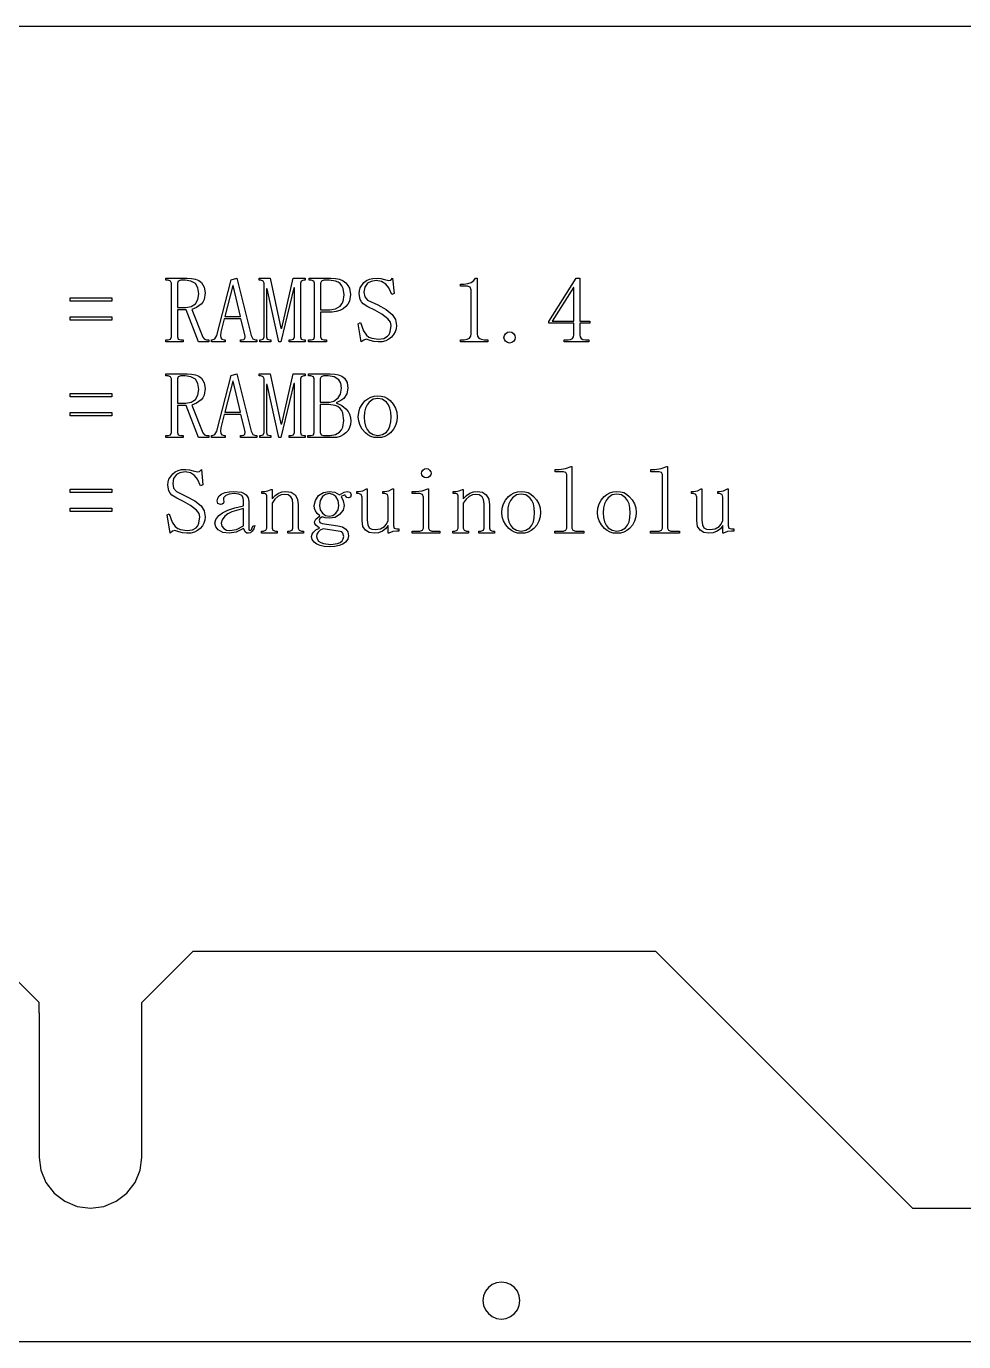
# Model space of a CAD drawing. Header units: inches. Extents: x -310 to 310, y -185 to 185.
# Drawn here: x -216.7 to -125.5, y -183 to -55 of the extents above; entities that cross this region are included whole.
import ezdxf

# ---------------------------------------------------------------- set-up
doc = ezdxf.new("R2010")
doc.units = ezdxf.units.IN
doc.header["$MEASUREMENT"] = 0

msp = doc.modelspace()

# ---------------------------------------------------------------- linework, layer by layer
for p, q in [((-218.54, -55.03), (-62.54, -55.03)), ((-203.13, -79.75), (-203.13, -79.53)), ((-203.13, -79.53), (-201.06, -79.53)), ((-202.91, -79.75), (-203.13, -79.75)), ((-202.67, -79.82), (-202.91, -79.75)), ((-202.58, -80.04), (-202.67, -79.82)), ((-202.58, -85.24), (-202.58, -80.04)), ((-201.92, -79.82), (-202, -80.04)), ((-202, -80.04), (-202, -82.4)), ((-201.67, -79.75), (-201.92, -79.82)), ((-201.27, -79.75), (-201.67, -79.75)), ((-200.69, -79.83), (-201.27, -79.75)), ((-201.06, -79.53), (-200.63, -79.56)), ((-200.26, -80.07), (-200.69, -79.83)), ((-200.63, -79.56), (-200.26, -79.64)), ((-200.26, -79.64), (-199.94, -79.77)), ((-200.01, -80.48), (-200.26, -80.07)), ((-199.93, -81.06), (-200.01, -80.48)), ((-199.94, -79.77), (-199.67, -79.97)), ((-199.67, -79.97), (-199.4, -80.4)), ((-199.4, -80.4), (-199.31, -80.98)), ((-198.18, -85.13), (-196.77, -79.71)), ((-196.62, -80.26), (-197.38, -83.27)), ((-196.77, -79.71), (-196.22, -79.53)), ((-196.58, -80.26), (-196.62, -80.26)), ((-195.86, -83.27), (-196.58, -80.26)), ((-196.22, -79.53), (-194.84, -85.13)), ((-194.04, -79.75), (-194.04, -79.53)), ((-194.04, -79.53), (-192.98, -79.53)), ((-193.89, -79.75), (-194.04, -79.75)), ((-193.65, -79.82), (-193.89, -79.75)), ((-193.57, -80.04), (-193.65, -79.82)), ((-193.57, -85.24), (-193.57, -80.04)), ((-193.27, -80.58), (-193.35, -80.58)), ((-193.35, -80.58), (-193.35, -85.24)), ((-192.15, -85.75), (-193.27, -80.58)), ((-192.98, -79.53), (-191.93, -84.4)), ((-190.69, -80.47), (-191.93, -85.75)), ((-191.86, -84.4), (-190.73, -79.53)), ((-190.73, -79.53), (-189.57, -79.53)), ((-190.62, -80.47), (-190.69, -80.47)), ((-190.62, -85.24), (-190.62, -80.47)), ((-189.96, -79.82), (-190.04, -80.04)), ((-190.04, -80.04), (-190.04, -85.24)), ((-189.71, -79.75), (-189.96, -79.82)), ((-189.57, -79.75), (-189.71, -79.75)), ((-189.57, -79.53), (-189.57, -79.75)), ((-189.2, -79.75), (-189.2, -79.53)), ((-189.2, -79.53), (-187.06, -79.53)), ((-188.98, -79.75), (-189.2, -79.75)), ((-188.74, -79.82), (-188.98, -79.75)), ((-188.66, -80.04), (-188.74, -79.82)), ((-188.66, -85.24), (-188.66, -80.04)), ((-187.99, -79.82), (-188.07, -80.04)), ((-188.07, -80.04), (-188.07, -82.62)), ((-187.75, -79.75), (-187.99, -79.82)), ((-187.24, -79.75), (-187.75, -79.75)), ((-186.61, -79.83), (-187.24, -79.75)), ((-187.06, -79.53), (-186.61, -79.56)), ((-186.61, -79.56), (-186.22, -79.65)), ((-186.37, -79.93), (-186.61, -79.83)), ((-186.18, -80.07), (-186.37, -79.93)), ((-186.22, -79.65), (-185.88, -79.79)), ((-186.01, -80.28), (-186.18, -80.07)), ((-185.88, -80.53), (-186.01, -80.28)), ((-185.88, -79.79), (-185.6, -80)), ((-185.78, -81.17), (-185.88, -80.53)), ((-185.6, -80), (-185.41, -80.24)), ((-185.41, -80.24), (-185.27, -80.5)), ((-185.27, -80.5), (-185.17, -81.13)), ((-184.3, -80.76), (-184.21, -80.47)), ((-184.21, -80.47), (-183.86, -79.97)), ((-183.86, -79.97), (-183.61, -79.77)), ((-183.77, -80.42), (-183.86, -80.91)), ((-183.49, -80.04), (-183.77, -80.42)), ((-183.61, -79.77), (-183.32, -79.64)), ((-183.16, -79.85), (-183.49, -80.04)), ((-183.32, -79.64), (-182.98, -79.56)), ((-182.66, -79.78), (-183.16, -79.85)), ((-182.98, -79.56), (-182.58, -79.53)), ((-182.13, -79.87), (-182.66, -79.78)), ((-182.58, -79.53), (-182.2, -79.57)), ((-182.2, -79.57), (-181.86, -79.67)), ((-181.71, -80.11), (-182.13, -79.87)), ((-181.86, -79.67), (-181.42, -79.78)), ((-181.42, -80.49), (-181.71, -80.11)), ((-181.42, -79.78), (-181.24, -79.72)), ((-181.13, -81.13), (-181.42, -80.49)), ((-181.24, -79.72), (-181.06, -79.53)), ((-181.06, -79.53), (-180.91, -81.02)), ((-174.44, -80.33), (-174.44, -80.11)), ((-174.44, -80.11), (-174.11, -80.11)), ((-173.78, -80.33), (-174.44, -80.33)), ((-174.11, -80.11), (-173.73, -80.07)), ((-173.51, -80.41), (-173.78, -80.33)), ((-173.73, -80.07), (-173.41, -79.97)), ((-173.42, -80.66), (-173.51, -80.41)), ((-173.41, -79.97), (-173.16, -79.78)), ((-173.16, -79.78), (-172.98, -79.53)), ((-172.98, -79.53), (-172.84, -79.53)), ((-172.84, -79.53), (-172.84, -84.95)), ((-165.86, -83.75), (-163.2, -79.53)), ((-163.46, -80.44), (-165.53, -83.71)), ((-163.42, -80.44), (-163.46, -80.44)), ((-163.42, -83.71), (-163.42, -80.44)), ((-163.2, -79.53), (-162.84, -79.53)), ((-162.84, -79.53), (-162.84, -83.71)), ((-212.44, -81.78), (-212.44, -81.46)), ((-212.44, -81.46), (-208.4, -81.46)), ((-208.4, -81.78), (-212.44, -81.78)), ((-208.4, -81.46), (-208.4, -81.78)), ((-200.26, -82.04), (-200.01, -81.63)), ((-200.01, -81.63), (-199.93, -81.06)), ((-199.54, -81.86), (-199.71, -82.07)), ((-199.41, -81.6), (-199.54, -81.86)), ((-199.31, -80.98), (-199.41, -81.6)), ((-186.01, -82.05), (-185.88, -81.8)), ((-185.88, -81.8), (-185.78, -81.17)), ((-185.27, -81.78), (-185.41, -82.06)), ((-185.17, -81.13), (-185.27, -81.78)), ((-184.33, -81.06), (-184.3, -80.76)), ((-184.23, -81.63), (-184.33, -81.06)), ((-184.1, -81.85), (-184.23, -81.63)), ((-183.93, -82.04), (-184.1, -81.85)), ((-183.86, -80.91), (-183.77, -81.36)), ((-183.77, -81.36), (-183.49, -81.67)), ((-183.49, -81.67), (-182.51, -82.15)), ((-180.91, -81.02), (-181.13, -81.13)), ((-173.42, -84.95), (-173.42, -80.66)), ((-202, -82.4), (-201.2, -82.4)), ((-201.17, -82.62), (-202, -82.62)), ((-202, -82.62), (-202, -85.24)), ((-201.2, -82.4), (-200.67, -82.31)), ((-199.97, -85.75), (-201.17, -82.62)), ((-200.67, -82.31), (-200.26, -82.04)), ((-200.14, -82.4), (-200.62, -82.58)), ((-200.62, -82.58), (-199.53, -85.27)), ((-199.71, -82.07), (-200.14, -82.4)), ((-188.07, -82.62), (-187.17, -82.62)), ((-188.07, -82.84), (-188.07, -85.24)), ((-186.95, -82.84), (-188.07, -82.84)), ((-187.17, -82.62), (-186.61, -82.53)), ((-186.56, -82.8), (-186.95, -82.84)), ((-186.61, -82.53), (-186.18, -82.26)), ((-186.21, -82.7), (-186.56, -82.8)), ((-185.89, -82.53), (-186.21, -82.7)), ((-186.18, -82.26), (-186.01, -82.05)), ((-185.6, -82.29), (-185.89, -82.53)), ((-185.41, -82.06), (-185.6, -82.29)), ((-183.47, -82.34), (-183.93, -82.04)), ((-182.8, -82.66), (-183.47, -82.34)), ((-182.1, -83.03), (-182.8, -82.66)), ((-182.51, -82.15), (-181.7, -82.58)), ((-181.53, -83.49), (-182.1, -83.03)), ((-181.7, -82.58), (-181.09, -83.09)), ((-181.09, -83.09), (-180.79, -83.57)), ((-212.44, -83.64), (-212.44, -83.31)), ((-212.44, -83.31), (-208.4, -83.31)), ((-208.4, -83.64), (-212.44, -83.64)), ((-208.4, -83.31), (-208.4, -83.64)), ((-197.46, -83.49), (-197.78, -84.8)), ((-195.82, -83.49), (-197.46, -83.49)), ((-197.38, -83.27), (-195.86, -83.27)), ((-195.46, -85.02), (-195.82, -83.49)), ((-191.93, -84.4), (-191.86, -84.4)), ((-184.4, -83.97), (-184.18, -83.86)), ((-184.11, -85.75), (-184.4, -83.97)), ((-184.18, -83.86), (-183.89, -84.66)), ((-181.28, -83.82), (-181.53, -83.49)), ((-181.29, -84.77), (-181.2, -84.15)), ((-181.2, -84.15), (-181.28, -83.82)), ((-180.72, -84.46), (-180.81, -84.76)), ((-180.79, -83.57), (-180.69, -84.15)), ((-180.69, -84.15), (-180.72, -84.46)), ((-165.86, -83.93), (-165.86, -83.75)), ((-163.42, -83.93), (-165.86, -83.93)), ((-165.53, -83.71), (-163.42, -83.71)), ((-163.42, -85.06), (-163.42, -83.93)), ((-162.84, -83.71), (-161.86, -83.71)), ((-161.86, -83.93), (-162.84, -83.93)), ((-162.84, -83.93), (-162.84, -85.06)), ((-161.86, -83.71), (-161.86, -83.93)), ((-203.13, -85.75), (-203.13, -85.53)), ((-203.13, -85.53), (-202.91, -85.53)), ((-201.46, -85.75), (-203.13, -85.75)), ((-202.91, -85.53), (-202.67, -85.46)), ((-202.67, -85.46), (-202.58, -85.24)), ((-202, -85.24), (-201.92, -85.46)), ((-201.92, -85.46), (-201.67, -85.53)), ((-201.67, -85.53), (-201.46, -85.53)), ((-201.46, -85.53), (-201.46, -85.75)), ((-198.95, -85.75), (-199.97, -85.75)), ((-199.53, -85.27), (-199.37, -85.47)), ((-199.37, -85.47), (-199.17, -85.53)), ((-199.17, -85.53), (-198.95, -85.53)), ((-198.95, -85.53), (-198.95, -85.75)), ((-198.69, -85.75), (-198.69, -85.53)), ((-198.69, -85.53), (-198.58, -85.53)), ((-197.35, -85.75), (-198.69, -85.75)), ((-198.58, -85.53), (-198.36, -85.43)), ((-198.36, -85.43), (-198.18, -85.13)), ((-197.78, -84.8), (-197.83, -85.12)), ((-197.83, -85.12), (-197.79, -85.35)), ((-197.79, -85.35), (-197.67, -85.48)), ((-197.67, -85.48), (-197.46, -85.53)), ((-197.46, -85.53), (-197.35, -85.53)), ((-197.35, -85.53), (-197.35, -85.75)), ((-195.86, -85.75), (-195.86, -85.53)), ((-195.86, -85.53), (-195.71, -85.53)), ((-194.29, -85.75), (-195.86, -85.75)), ((-195.71, -85.53), (-195.55, -85.5)), ((-195.55, -85.5), (-195.45, -85.4)), ((-195.42, -85.24), (-195.46, -85.02)), ((-195.45, -85.4), (-195.42, -85.24)), ((-194.84, -85.13), (-194.66, -85.43)), ((-194.66, -85.43), (-194.4, -85.53)), ((-194.4, -85.53), (-194.29, -85.53)), ((-194.29, -85.53), (-194.29, -85.75)), ((-194, -85.75), (-194, -85.53)), ((-194, -85.53), (-193.89, -85.53)), ((-192.91, -85.75), (-194, -85.75)), ((-193.89, -85.53), (-193.65, -85.46)), ((-193.65, -85.46), (-193.57, -85.24)), ((-193.35, -85.24), (-193.27, -85.46)), ((-193.27, -85.46), (-193.02, -85.53)), ((-193.02, -85.53), (-192.91, -85.53)), ((-192.91, -85.53), (-192.91, -85.75)), ((-191.93, -85.75), (-192.15, -85.75)), ((-191.13, -85.75), (-191.13, -85.53)), ((-191.13, -85.53), (-190.95, -85.53)), ((-189.57, -85.75), (-191.13, -85.75)), ((-190.95, -85.53), (-190.7, -85.46)), ((-190.7, -85.46), (-190.62, -85.24)), ((-190.04, -85.24), (-189.96, -85.46)), ((-189.96, -85.46), (-189.71, -85.53)), ((-189.71, -85.53), (-189.57, -85.53)), ((-189.57, -85.53), (-189.57, -85.75)), ((-189.24, -85.75), (-189.24, -85.53)), ((-189.24, -85.53), (-188.98, -85.53)), ((-187.49, -85.75), (-189.24, -85.75)), ((-188.98, -85.53), (-188.74, -85.46)), ((-188.74, -85.46), (-188.66, -85.24)), ((-188.07, -85.24), (-187.99, -85.46)), ((-187.99, -85.46), (-187.75, -85.53)), ((-187.75, -85.53), (-187.49, -85.53)), ((-187.49, -85.53), (-187.49, -85.75)), ((-183.87, -85.56), (-184.11, -85.75)), ((-183.89, -84.66), (-183.6, -85.09)), ((-183.64, -85.49), (-183.87, -85.56)), ((-183.24, -85.6), (-183.64, -85.49)), ((-183.6, -85.09), (-183.37, -85.27)), ((-183.37, -85.27), (-183.09, -85.39)), ((-182.88, -85.71), (-183.24, -85.6)), ((-183.09, -85.39), (-182.44, -85.49)), ((-182.47, -85.75), (-182.88, -85.71)), ((-182.08, -85.72), (-182.47, -85.75)), ((-182.44, -85.49), (-181.93, -85.42)), ((-181.73, -85.63), (-182.08, -85.72)), ((-181.93, -85.42), (-181.57, -85.2)), ((-181.42, -85.48), (-181.73, -85.63)), ((-181.57, -85.2), (-181.41, -85.01)), ((-181.17, -85.27), (-181.42, -85.48)), ((-181.41, -85.01), (-181.29, -84.77)), ((-180.96, -85.03), (-181.17, -85.27)), ((-180.81, -84.76), (-180.96, -85.03)), ((-174.44, -85.75), (-174.44, -85.53)), ((-174.44, -85.53), (-174.11, -85.53)), ((-171.78, -85.75), (-174.44, -85.75)), ((-174.11, -85.53), (-173.81, -85.49)), ((-173.81, -85.49), (-173.59, -85.38)), ((-173.59, -85.38), (-173.46, -85.2)), ((-173.46, -85.2), (-173.42, -84.95)), ((-172.84, -84.95), (-172.8, -85.2)), ((-172.8, -85.2), (-172.67, -85.38)), ((-172.67, -85.38), (-172.45, -85.49)), ((-172.45, -85.49), (-172.15, -85.53)), ((-172.15, -85.53), (-171.78, -85.53)), ((-171.78, -85.53), (-171.78, -85.75)), ((-170.22, -85.31), (-170.18, -85.11)), ((-170.18, -85.51), (-170.22, -85.31)), ((-170.18, -85.11), (-170.07, -84.95)), ((-170.07, -85.67), (-170.18, -85.51)), ((-170.07, -84.95), (-169.88, -84.81)), ((-169.88, -85.81), (-170.07, -85.67)), ((-169.88, -84.81), (-169.67, -84.77)), ((-169.67, -84.77), (-169.47, -84.81)), ((-169.47, -84.81), (-169.27, -84.95)), ((-169.27, -85.67), (-169.47, -85.81)), ((-169.27, -84.95), (-169.17, -85.11)), ((-169.17, -85.51), (-169.27, -85.67)), ((-169.17, -85.11), (-169.13, -85.31)), ((-169.13, -85.31), (-169.17, -85.51)), ((-164.37, -85.75), (-164.37, -85.53)), ((-164.37, -85.53), (-163.97, -85.53)), ((-161.97, -85.75), (-164.37, -85.75)), ((-163.97, -85.53), (-163.73, -85.5)), ((-163.73, -85.5), (-163.56, -85.41)), ((-163.56, -85.41), (-163.45, -85.26)), ((-163.45, -85.26), (-163.42, -85.06)), ((-162.84, -85.06), (-162.8, -85.26)), ((-162.8, -85.26), (-162.7, -85.41)), ((-162.7, -85.41), (-162.53, -85.5)), ((-162.53, -85.5), (-162.29, -85.53)), ((-162.29, -85.53), (-161.97, -85.53)), ((-161.97, -85.53), (-161.97, -85.75)), ((-169.67, -85.86), (-169.88, -85.81)), ((-169.47, -85.81), (-169.67, -85.86)), ((-203.13, -89.06), (-203.13, -88.84)), ((-203.13, -88.84), (-201.06, -88.84)), ((-202.91, -89.06), (-203.13, -89.06)), ((-202.67, -89.13), (-202.91, -89.06)), ((-202.58, -89.35), (-202.67, -89.13)), ((-202.58, -94.55), (-202.58, -89.35)), ((-201.92, -89.13), (-202, -89.35)), ((-202, -89.35), (-202, -91.71)), ((-201.67, -89.06), (-201.92, -89.13)), ((-201.27, -89.06), (-201.67, -89.06)), ((-200.69, -89.14), (-201.27, -89.06)), ((-201.06, -88.84), (-200.63, -88.87)), ((-200.26, -89.38), (-200.69, -89.14)), ((-200.63, -88.87), (-200.26, -88.95)), ((-200.26, -88.95), (-199.94, -89.08)), ((-200.01, -89.79), (-200.26, -89.38)), ((-199.94, -89.08), (-199.67, -89.27)), ((-199.67, -89.27), (-199.4, -89.71)), ((-198.18, -94.44), (-196.77, -89.02)), ((-196.62, -89.57), (-197.38, -92.58)), ((-196.77, -89.02), (-196.22, -88.84)), ((-196.58, -89.57), (-196.62, -89.57)), ((-195.86, -92.58), (-196.58, -89.57)), ((-196.22, -88.84), (-194.84, -94.44)), ((-194.04, -89.06), (-194.04, -88.84)), ((-194.04, -88.84), (-192.98, -88.84)), ((-193.89, -89.06), (-194.04, -89.06)), ((-193.65, -89.13), (-193.89, -89.06)), ((-193.57, -89.35), (-193.65, -89.13)), ((-193.57, -94.55), (-193.57, -89.35)), ((-192.98, -88.84), (-191.93, -93.71)), ((-191.86, -93.71), (-190.73, -88.84)), ((-190.73, -88.84), (-189.57, -88.84)), ((-189.96, -89.13), (-190.04, -89.35)), ((-190.04, -89.35), (-190.04, -94.55)), ((-189.71, -89.06), (-189.96, -89.13)), ((-189.57, -89.06), (-189.71, -89.06)), ((-189.57, -88.84), (-189.57, -89.06)), ((-189.24, -89.06), (-189.24, -88.84)), ((-189.24, -88.84), (-187.13, -88.84)), ((-189.02, -89.06), (-189.24, -89.06)), ((-188.77, -89.13), (-189.02, -89.06)), ((-188.69, -89.35), (-188.77, -89.13)), ((-188.69, -94.55), (-188.69, -89.35)), ((-188.03, -89.13), (-188.11, -89.35)), ((-188.11, -89.35), (-188.11, -91.6)), ((-187.78, -89.06), (-188.03, -89.13)), ((-187.35, -89.06), (-187.78, -89.06)), ((-186.76, -89.15), (-187.35, -89.06)), ((-187.13, -88.84), (-186.7, -88.87)), ((-186.29, -89.42), (-186.76, -89.15)), ((-186.7, -88.87), (-186.33, -88.95)), ((-186.33, -88.95), (-186.01, -89.08)), ((-186.1, -89.76), (-186.29, -89.42)), ((-186.01, -89.08), (-185.75, -89.27)), ((-185.75, -89.27), (-185.5, -89.68)), ((-212.44, -91.09), (-212.44, -90.77)), ((-212.44, -90.77), (-208.4, -90.77)), ((-208.4, -90.77), (-208.4, -91.09)), ((-199.93, -90.37), (-200.01, -89.79)), ((-200.01, -90.94), (-199.93, -90.37)), ((-199.31, -90.29), (-199.41, -90.91)), ((-199.4, -89.71), (-199.31, -90.29)), ((-193.27, -89.89), (-193.35, -89.89)), ((-193.35, -89.89), (-193.35, -94.55)), ((-192.15, -95.06), (-193.27, -89.89)), ((-190.69, -89.78), (-191.93, -95.06)), ((-190.62, -89.78), (-190.69, -89.78)), ((-190.62, -94.55), (-190.62, -89.78)), ((-186.37, -91.2), (-186.12, -90.82)), ((-186.12, -90.82), (-186.04, -90.26)), ((-186.04, -90.26), (-186.1, -89.76)), ((-185.52, -90.81), (-185.82, -91.24)), ((-185.42, -90.26), (-185.52, -90.81)), ((-185.5, -89.68), (-185.42, -90.26)), ((-208.4, -91.09), (-212.44, -91.09)), ((-202, -91.71), (-201.2, -91.71)), ((-201.17, -91.93), (-202, -91.93)), ((-202, -91.93), (-202, -94.55)), ((-201.2, -91.71), (-200.67, -91.62)), ((-199.97, -95.06), (-201.17, -91.93)), ((-200.67, -91.62), (-200.26, -91.35)), ((-200.14, -91.71), (-200.62, -91.89)), ((-200.62, -91.89), (-199.53, -94.58)), ((-200.26, -91.35), (-200.01, -90.94)), ((-199.71, -91.38), (-200.14, -91.71)), ((-199.54, -91.17), (-199.71, -91.38)), ((-199.41, -90.91), (-199.54, -91.17)), ((-188.11, -91.6), (-187.17, -91.6)), ((-187.27, -91.82), (-188.11, -91.82)), ((-188.11, -91.82), (-188.11, -94.55)), ((-186.66, -91.92), (-187.27, -91.82)), ((-187.17, -91.6), (-186.77, -91.5)), ((-186.77, -91.5), (-186.37, -91.2)), ((-186.4, -92.04), (-186.66, -91.92)), ((-186.11, -91.46), (-186.55, -91.67)), ((-186.55, -91.67), (-186, -91.93)), ((-186.18, -92.22), (-186.4, -92.04)), ((-185.82, -91.24), (-186.11, -91.46)), ((-186, -91.93), (-185.6, -92.26)), ((-184.24, -92.2), (-184.03, -91.83)), ((-184.03, -91.83), (-183.75, -91.49)), ((-183.75, -91.49), (-183.48, -91.27)), ((-183.55, -91.86), (-183.7, -92.18)), ((-183.35, -91.6), (-183.55, -91.86)), ((-183.48, -91.27), (-183.18, -91.11)), ((-182.96, -91.33), (-183.35, -91.6)), ((-183.18, -91.11), (-182.86, -91.02)), ((-182.51, -91.24), (-182.96, -91.33)), ((-182.86, -91.02), (-182.51, -90.98)), ((-182.51, -90.98), (-182.16, -91.01)), ((-182.07, -91.33), (-182.51, -91.24)), ((-182.16, -91.01), (-181.85, -91.1)), ((-181.67, -91.6), (-182.07, -91.33)), ((-181.85, -91.1), (-181.56, -91.25)), ((-181.47, -91.86), (-181.67, -91.6)), ((-181.56, -91.25), (-181.31, -91.46)), ((-181.32, -92.18), (-181.47, -91.86)), ((-181.31, -91.46), (-181.01, -91.81)), ((-181.01, -91.81), (-180.79, -92.19)), ((-212.44, -92.95), (-212.44, -92.62)), ((-212.44, -92.62), (-208.4, -92.62)), ((-208.4, -92.95), (-212.44, -92.95)), ((-208.4, -92.62), (-208.4, -92.95)), ((-197.46, -92.8), (-197.78, -94.11)), ((-195.82, -92.8), (-197.46, -92.8)), ((-197.38, -92.58), (-195.86, -92.58)), ((-195.46, -94.33), (-195.82, -92.8)), ((-186.02, -92.43), (-186.18, -92.22)), ((-185.91, -92.69), (-186.02, -92.43)), ((-185.92, -94.03), (-185.82, -93.38)), ((-185.82, -93.38), (-185.91, -92.69)), ((-185.6, -92.26), (-185.4, -92.51)), ((-185.4, -92.51), (-185.25, -92.79)), ((-185.25, -92.79), (-185.16, -93.11)), ((-185.16, -93.11), (-185.13, -93.46)), ((-184.4, -93.02), (-184.36, -92.6)), ((-184.36, -93.46), (-184.4, -93.02)), ((-184.36, -92.6), (-184.24, -92.2)), ((-183.79, -92.58), (-183.82, -93.06)), ((-183.82, -93.06), (-183.79, -93.53)), ((-183.7, -92.18), (-183.79, -92.58)), ((-181.23, -92.58), (-181.32, -92.18)), ((-181.2, -93.06), (-181.23, -92.58)), ((-181.23, -93.53), (-181.2, -93.06)), ((-180.79, -92.19), (-180.66, -92.59)), ((-180.66, -92.59), (-180.62, -93.02)), ((-180.62, -93.02), (-180.66, -93.47)), ((-202.67, -94.77), (-202.58, -94.55)), ((-202, -94.55), (-201.92, -94.77)), ((-199.53, -94.58), (-199.37, -94.77)), ((-198.36, -94.74), (-198.18, -94.44)), ((-197.78, -94.11), (-197.83, -94.43)), ((-197.83, -94.43), (-197.79, -94.66)), ((-197.79, -94.66), (-197.67, -94.79)), ((-195.55, -94.81), (-195.45, -94.71)), ((-195.42, -94.55), (-195.46, -94.33)), ((-195.45, -94.71), (-195.42, -94.55)), ((-194.84, -94.44), (-194.66, -94.74)), ((-193.65, -94.77), (-193.57, -94.55)), ((-193.35, -94.55), (-193.27, -94.77)), ((-191.93, -93.71), (-191.86, -93.71)), ((-190.7, -94.77), (-190.62, -94.55)), ((-190.04, -94.55), (-189.96, -94.77)), ((-188.77, -94.77), (-188.69, -94.55)), ((-188.11, -94.55), (-188.03, -94.77)), ((-186.63, -94.76), (-186.22, -94.51)), ((-186.22, -94.51), (-186.05, -94.29)), ((-186.05, -94.29), (-185.92, -94.03)), ((-185.6, -94.58), (-185.86, -94.79)), ((-185.4, -94.35), (-185.6, -94.58)), ((-185.25, -94.08), (-185.4, -94.35)), ((-185.16, -93.79), (-185.25, -94.08)), ((-185.13, -93.46), (-185.16, -93.79)), ((-184.23, -93.87), (-184.36, -93.46)), ((-184.01, -94.24), (-184.23, -93.87)), ((-183.71, -94.58), (-184.01, -94.24)), ((-183.79, -93.53), (-183.7, -93.93)), ((-183.46, -94.79), (-183.71, -94.58)), ((-183.7, -93.93), (-183.55, -94.26)), ((-183.55, -94.26), (-183.35, -94.51)), ((-183.35, -94.51), (-182.97, -94.76)), ((-182.05, -94.76), (-181.67, -94.51)), ((-181.67, -94.51), (-181.47, -94.26)), ((-181.27, -94.58), (-181.53, -94.79)), ((-181.47, -94.26), (-181.32, -93.93)), ((-181.32, -93.93), (-181.23, -93.53)), ((-180.99, -94.25), (-181.27, -94.58)), ((-180.78, -93.88), (-180.99, -94.25)), ((-180.66, -93.47), (-180.78, -93.88)), ((-203.13, -95.06), (-203.13, -94.84)), ((-203.13, -94.84), (-202.91, -94.84)), ((-201.46, -95.06), (-203.13, -95.06)), ((-202.91, -94.84), (-202.67, -94.77)), ((-201.92, -94.77), (-201.67, -94.84)), ((-201.67, -94.84), (-201.46, -94.84)), ((-201.46, -94.84), (-201.46, -95.06)), ((-198.95, -95.06), (-199.97, -95.06)), ((-199.37, -94.77), (-199.17, -94.84)), ((-199.17, -94.84), (-198.95, -94.84)), ((-198.95, -94.84), (-198.95, -95.06)), ((-198.69, -95.06), (-198.69, -94.84)), ((-198.69, -94.84), (-198.58, -94.84)), ((-197.35, -95.06), (-198.69, -95.06)), ((-198.58, -94.84), (-198.36, -94.74)), ((-197.67, -94.79), (-197.46, -94.84)), ((-197.46, -94.84), (-197.35, -94.84)), ((-197.35, -94.84), (-197.35, -95.06)), ((-195.86, -95.06), (-195.86, -94.84)), ((-195.86, -94.84), (-195.71, -94.84)), ((-194.29, -95.06), (-195.86, -95.06)), ((-195.71, -94.84), (-195.55, -94.81)), ((-194.66, -94.74), (-194.4, -94.84)), ((-194.4, -94.84), (-194.29, -94.84)), ((-194.29, -94.84), (-194.29, -95.06)), ((-194, -95.06), (-194, -94.84)), ((-194, -94.84), (-193.89, -94.84)), ((-192.91, -95.06), (-194, -95.06)), ((-193.89, -94.84), (-193.65, -94.77)), ((-193.27, -94.77), (-193.02, -94.84)), ((-193.02, -94.84), (-192.91, -94.84)), ((-192.91, -94.84), (-192.91, -95.06)), ((-191.93, -95.06), (-192.15, -95.06)), ((-191.13, -95.06), (-191.13, -94.84)), ((-191.13, -94.84), (-190.95, -94.84)), ((-189.57, -95.06), (-191.13, -95.06)), ((-190.95, -94.84), (-190.7, -94.77)), ((-189.96, -94.77), (-189.71, -94.84)), ((-189.71, -94.84), (-189.57, -94.84)), ((-189.57, -94.84), (-189.57, -95.06)), ((-189.31, -95.06), (-189.31, -94.84)), ((-189.31, -94.84), (-189.02, -94.84)), ((-186.87, -95.06), (-189.31, -95.06)), ((-189.02, -94.84), (-188.77, -94.77)), ((-188.03, -94.77), (-187.78, -94.84)), ((-187.78, -94.84), (-187.13, -94.84)), ((-187.13, -94.84), (-186.63, -94.76)), ((-186.5, -95.03), (-186.87, -95.06)), ((-186.16, -94.94), (-186.5, -95.03)), ((-185.86, -94.79), (-186.16, -94.94)), ((-183.17, -94.94), (-183.46, -94.79)), ((-182.86, -95.03), (-183.17, -94.94)), ((-182.97, -94.76), (-182.51, -94.84)), ((-182.51, -95.06), (-182.86, -95.03)), ((-182.51, -94.84), (-182.05, -94.76)), ((-182.15, -95.03), (-182.51, -95.06)), ((-181.82, -94.94), (-182.15, -95.03)), ((-181.53, -94.79), (-181.82, -94.94)), ((-202.47, -98.58), (-202.23, -98.39)), ((-202.23, -98.39), (-201.94, -98.26)), ((-201.77, -98.47), (-202.11, -98.66)), ((-201.94, -98.26), (-201.6, -98.17)), ((-201.27, -98.4), (-201.77, -98.47)), ((-201.6, -98.17), (-201.2, -98.15)), ((-200.75, -98.48), (-201.27, -98.4)), ((-201.2, -98.15), (-200.82, -98.18)), ((-200.82, -98.18), (-200.47, -98.29)), ((-200.33, -98.73), (-200.75, -98.48)), ((-200.47, -98.29), (-200.04, -98.4)), ((-200.04, -98.4), (-199.86, -98.34)), ((-199.86, -98.34), (-199.67, -98.15)), ((-199.67, -98.15), (-199.53, -99.64)), ((-178.26, -98.51), (-178.22, -98.37)), ((-178.22, -98.68), (-178.26, -98.51)), ((-178.22, -98.37), (-178.11, -98.22)), ((-178.11, -98.22), (-177.96, -98.11)), ((-177.96, -98.11), (-177.78, -98.07)), ((-177.78, -98.07), (-177.61, -98.11)), ((-177.61, -98.11), (-177.46, -98.22)), ((-177.46, -98.22), (-177.35, -98.37)), ((-177.35, -98.37), (-177.31, -98.51)), ((-177.31, -98.51), (-177.35, -98.68)), ((-165.24, -98.37), (-165.24, -98.15)), ((-165.24, -98.15), (-164.84, -98.15)), ((-164.44, -98.37), (-165.24, -98.37)), ((-164.84, -98.15), (-164.24, -98.07)), ((-164.19, -98.44), (-164.44, -98.37)), ((-164.24, -98.07), (-163.67, -97.86)), ((-164.11, -98.66), (-164.19, -98.44)), ((-163.67, -97.86), (-163.6, -97.86)), ((-163.6, -97.86), (-163.6, -103.86)), ((-155.93, -98.37), (-155.93, -98.15)), ((-155.93, -98.15), (-155.53, -98.15)), ((-155.13, -98.37), (-155.93, -98.37)), ((-155.53, -98.15), (-154.93, -98.07)), ((-154.88, -98.44), (-155.13, -98.37)), ((-154.93, -98.07), (-154.37, -97.86)), ((-154.8, -98.66), (-154.88, -98.44)), ((-154.37, -97.86), (-154.29, -97.86)), ((-154.29, -97.86), (-154.29, -103.86)), ((-202.95, -99.67), (-202.92, -99.37)), ((-202.85, -100.25), (-202.95, -99.67)), ((-202.92, -99.37), (-202.83, -99.09)), ((-202.83, -99.09), (-202.47, -98.58)), ((-202.38, -99.04), (-202.47, -99.53)), ((-202.47, -99.53), (-202.38, -99.97)), ((-202.11, -98.66), (-202.38, -99.04)), ((-200.04, -99.11), (-200.33, -98.73)), ((-199.75, -99.75), (-200.04, -99.11)), ((-199.53, -99.64), (-199.75, -99.75)), ((-178.11, -98.84), (-178.22, -98.68)), ((-177.96, -98.95), (-178.11, -98.84)), ((-177.78, -98.98), (-177.96, -98.95)), ((-177.61, -98.95), (-177.78, -98.98)), ((-177.46, -98.84), (-177.61, -98.95)), ((-177.35, -98.68), (-177.46, -98.84)), ((-164.11, -103.86), (-164.11, -98.66)), ((-154.8, -103.86), (-154.8, -98.66)), ((-212.44, -100.4), (-212.44, -100.07)), ((-212.44, -100.07), (-208.4, -100.07)), ((-208.4, -100.4), (-212.44, -100.4)), ((-208.4, -100.07), (-208.4, -100.4)), ((-202.72, -100.47), (-202.85, -100.25)), ((-202.55, -100.66), (-202.72, -100.47)), ((-202.08, -100.96), (-202.55, -100.66)), ((-202.38, -99.97), (-202.11, -100.29)), ((-202.11, -100.29), (-201.13, -100.77)), ((-201.42, -101.27), (-202.08, -100.96)), ((-201.13, -100.77), (-200.32, -101.2)), ((-198.15, -101.2), (-198.09, -100.96)), ((-198.09, -100.96), (-197.93, -100.73)), ((-197.93, -100.73), (-197.68, -100.54)), ((-197.68, -100.54), (-197.36, -100.4)), ((-197.31, -100.69), (-197.53, -100.91)), ((-197.53, -100.91), (-197.53, -101.13)), ((-197.36, -100.4), (-196.97, -100.32)), ((-196.96, -100.56), (-197.31, -100.69)), ((-196.97, -100.32), (-196.51, -100.29)), ((-196.47, -100.51), (-196.96, -100.56)), ((-196.51, -100.29), (-195.77, -100.37)), ((-196.02, -100.56), (-196.47, -100.51)), ((-195.75, -100.69), (-196.02, -100.56)), ((-195.77, -100.37), (-195.51, -100.48)), ((-195.61, -100.91), (-195.75, -100.69)), ((-195.57, -101.2), (-195.61, -100.91)), ((-195.51, -100.48), (-195.31, -100.62)), ((-195.31, -100.62), (-195.12, -100.91)), ((-195.12, -100.91), (-195.06, -101.27)), ((-193.78, -100.51), (-193.78, -100.29)), ((-193.78, -100.29), (-193.53, -100.29)), ((-193.49, -100.51), (-193.78, -100.51)), ((-193.53, -100.29), (-193.2, -100.25)), ((-193.36, -100.57), (-193.49, -100.51)), ((-193.31, -100.73), (-193.36, -100.57)), ((-193.31, -103.86), (-193.31, -100.73)), ((-193.2, -100.25), (-192.87, -100.11)), ((-192.87, -100.11), (-192.8, -100.11)), ((-192.8, -100.11), (-192.8, -101.02)), ((-192.8, -101.02), (-192.49, -100.7)), ((-192.52, -101.05), (-192.8, -101.42)), ((-192.23, -100.79), (-192.52, -101.05)), ((-192.49, -100.7), (-192.16, -100.47)), ((-191.92, -100.64), (-192.23, -100.79)), ((-192.16, -100.47), (-191.81, -100.34)), ((-191.6, -100.58), (-191.92, -100.64)), ((-191.81, -100.34), (-191.46, -100.29)), ((-191.24, -100.64), (-191.6, -100.58)), ((-191.46, -100.29), (-190.93, -100.37)), ((-190.97, -100.81), (-191.24, -100.64)), ((-190.82, -101.09), (-190.97, -100.81)), ((-190.93, -100.37), (-190.56, -100.62)), ((-190.77, -101.49), (-190.82, -101.09)), ((-190.56, -100.62), (-190.33, -101.03)), ((-190.33, -101.03), (-190.26, -101.6)), ((-188.58, -101.16), (-188.26, -100.69)), ((-188.26, -100.69), (-187.8, -100.39)), ((-187.89, -100.8), (-188.11, -101.17)), ((-187.58, -100.58), (-187.89, -100.8)), ((-187.8, -100.39), (-187.24, -100.29)), ((-187.24, -100.51), (-187.58, -100.58)), ((-187.24, -100.29), (-186.69, -100.37)), ((-186.89, -100.58), (-187.24, -100.51)), ((-186.58, -100.8), (-186.89, -100.58)), ((-186.69, -100.37), (-186.22, -100.62)), ((-186.37, -101.17), (-186.58, -100.8)), ((-186.22, -100.62), (-185.78, -100.37)), ((-185.78, -100.66), (-186.07, -100.8)), ((-186.07, -100.8), (-185.86, -101.22)), ((-185.78, -100.37), (-185.49, -100.29)), ((-185.69, -100.67), (-185.78, -100.66)), ((-185.64, -100.73), (-185.69, -100.67)), ((-185.53, -100.87), (-185.64, -100.73)), ((-185.35, -100.91), (-185.53, -100.87)), ((-185.49, -100.29), (-185.2, -100.37)), ((-185.16, -100.84), (-185.35, -100.91)), ((-185.2, -100.37), (-185.09, -100.62)), ((-185.09, -100.62), (-185.16, -100.84)), ((-184.55, -100.51), (-184.55, -100.29)), ((-184.55, -100.29), (-184.37, -100.29)), ((-184.37, -100.51), (-184.55, -100.51)), ((-184.37, -100.29), (-183.97, -100.23)), ((-184.12, -100.59), (-184.37, -100.51)), ((-184.04, -100.84), (-184.12, -100.59)), ((-184.04, -103.13), (-184.04, -100.84)), ((-183.97, -100.23), (-183.6, -100.04)), ((-183.6, -100.04), (-183.53, -100.04)), ((-183.53, -100.04), (-183.53, -103.09)), ((-182, -100.51), (-182, -100.29)), ((-182, -100.29), (-181.82, -100.29)), ((-181.82, -100.51), (-182, -100.51)), ((-181.82, -100.29), (-181.43, -100.23)), ((-181.57, -100.59), (-181.82, -100.51)), ((-181.49, -100.84), (-181.57, -100.59)), ((-181.49, -103.13), (-181.49, -100.84)), ((-181.43, -100.23), (-181.06, -100.04)), ((-181.06, -100.04), (-180.98, -100.04)), ((-180.98, -100.04), (-180.98, -103.64)), ((-179.17, -100.51), (-179.17, -100.29)), ((-179.17, -100.29), (-178.8, -100.29)), ((-178.4, -100.51), (-179.17, -100.51)), ((-178.8, -100.29), (-178.2, -100.23)), ((-178.16, -100.59), (-178.4, -100.51)), ((-178.2, -100.23), (-177.64, -100.04)), ((-178.07, -100.84), (-178.16, -100.59)), ((-178.07, -103.86), (-178.07, -100.84)), ((-177.64, -100.04), (-177.57, -100.04)), ((-177.57, -100.04), (-177.57, -103.86)), ((-175.17, -100.51), (-175.17, -100.29)), ((-175.17, -100.29), (-174.91, -100.29)), ((-174.87, -100.51), (-175.17, -100.51)), ((-174.91, -100.29), (-174.58, -100.25)), ((-174.74, -100.57), (-174.87, -100.51)), ((-174.69, -100.73), (-174.74, -100.57)), ((-174.69, -103.86), (-174.69, -100.73)), ((-174.58, -100.25), (-174.26, -100.11)), ((-174.26, -100.11), (-174.18, -100.11)), ((-174.18, -100.11), (-174.18, -101.02)), ((-174.18, -101.02), (-173.87, -100.7)), ((-173.9, -101.05), (-174.18, -101.42)), ((-173.61, -100.79), (-173.9, -101.05)), ((-173.87, -100.7), (-173.54, -100.47)), ((-173.3, -100.64), (-173.61, -100.79)), ((-173.54, -100.47), (-173.2, -100.34)), ((-172.98, -100.58), (-173.3, -100.64)), ((-173.2, -100.34), (-172.84, -100.29)), ((-172.62, -100.64), (-172.98, -100.58)), ((-172.84, -100.29), (-172.31, -100.37)), ((-172.36, -100.81), (-172.62, -100.64)), ((-172.2, -101.09), (-172.36, -100.81)), ((-172.31, -100.37), (-171.94, -100.62)), ((-172.15, -101.49), (-172.2, -101.09)), ((-171.94, -100.62), (-171.71, -101.03)), ((-171.71, -101.03), (-171.64, -101.6)), ((-170.07, -101.14), (-169.78, -100.8)), ((-169.78, -100.8), (-169.52, -100.58)), ((-169.38, -100.91), (-169.59, -101.17)), ((-169.52, -100.58), (-169.22, -100.42)), ((-168.99, -100.64), (-169.38, -100.91)), ((-169.22, -100.42), (-168.9, -100.32)), ((-168.55, -100.55), (-168.99, -100.64)), ((-168.9, -100.32), (-168.55, -100.29)), ((-168.55, -100.29), (-168.2, -100.32)), ((-168.1, -100.64), (-168.55, -100.55)), ((-168.2, -100.32), (-167.88, -100.41)), ((-167.71, -100.91), (-168.1, -100.64)), ((-167.88, -100.41), (-167.6, -100.56)), ((-167.5, -101.17), (-167.71, -100.91)), ((-167.6, -100.56), (-167.35, -100.77)), ((-167.35, -100.77), (-167.05, -101.12)), ((-160.76, -101.14), (-160.47, -100.8)), ((-160.47, -100.8), (-160.21, -100.58)), ((-160.07, -100.91), (-160.28, -101.17)), ((-160.21, -100.58), (-159.91, -100.42)), ((-159.68, -100.64), (-160.07, -100.91)), ((-159.91, -100.42), (-159.59, -100.32)), ((-159.24, -100.55), (-159.68, -100.64)), ((-159.59, -100.32), (-159.24, -100.29)), ((-159.24, -100.29), (-158.89, -100.32)), ((-158.79, -100.64), (-159.24, -100.55)), ((-158.89, -100.32), (-158.57, -100.41)), ((-158.4, -100.91), (-158.79, -100.64)), ((-158.57, -100.41), (-158.29, -100.56)), ((-158.2, -101.17), (-158.4, -100.91)), ((-158.29, -100.56), (-158.04, -100.77)), ((-158.04, -100.77), (-157.74, -101.12)), ((-151.97, -100.51), (-151.97, -100.29)), ((-151.97, -100.29), (-151.78, -100.29)), ((-151.78, -100.51), (-151.97, -100.51)), ((-151.78, -100.29), (-151.39, -100.23)), ((-151.54, -100.59), (-151.78, -100.51)), ((-151.46, -100.84), (-151.54, -100.59)), ((-151.46, -103.13), (-151.46, -100.84)), ((-151.39, -100.23), (-151.02, -100.04)), ((-151.02, -100.04), (-150.95, -100.04)), ((-150.95, -100.04), (-150.95, -103.09)), ((-149.42, -100.51), (-149.42, -100.29)), ((-149.42, -100.29), (-149.24, -100.29)), ((-149.24, -100.51), (-149.42, -100.51)), ((-149.24, -100.29), (-148.85, -100.23)), ((-148.99, -100.59), (-149.24, -100.51)), ((-148.91, -100.84), (-148.99, -100.59)), ((-148.91, -103.13), (-148.91, -100.84)), ((-148.85, -100.23), (-148.47, -100.04)), ((-148.47, -100.04), (-148.4, -100.04)), ((-148.4, -100.04), (-148.4, -103.64)), ((-212.44, -102.26), (-212.44, -101.93)), ((-212.44, -101.93), (-208.4, -101.93)), ((-208.4, -102.26), (-212.44, -102.26)), ((-208.4, -101.93), (-208.4, -102.26)), ((-200.72, -101.65), (-201.42, -101.27)), ((-200.15, -102.11), (-200.72, -101.65)), ((-200.32, -101.2), (-199.71, -101.71)), ((-199.9, -102.44), (-200.15, -102.11)), ((-199.71, -101.71), (-199.41, -102.19)), ((-199.41, -102.19), (-199.31, -102.77)), ((-198.07, -101.47), (-198.15, -101.2)), ((-197.82, -101.57), (-198.07, -101.47)), ((-197.97, -102.62), (-197.61, -102.36)), ((-197.64, -101.53), (-197.82, -101.57)), ((-197.53, -101.42), (-197.64, -101.53)), ((-197.61, -102.36), (-197.09, -102.12)), ((-197.53, -101.13), (-197.49, -101.26)), ((-197.49, -101.26), (-197.53, -101.42)), ((-196.71, -102.29), (-197.11, -102.48)), ((-197.09, -102.12), (-196.41, -101.9)), ((-195.57, -101.97), (-196.71, -102.29)), ((-196.41, -101.9), (-195.57, -101.71)), ((-195.57, -101.71), (-195.57, -101.2)), ((-195.57, -103.64), (-195.57, -101.97)), ((-195.06, -101.27), (-195.06, -103.97)), ((-192.8, -101.42), (-192.8, -103.86)), ((-190.77, -103.86), (-190.77, -101.49)), ((-190.26, -101.6), (-190.26, -103.86)), ((-188.69, -101.67), (-188.58, -101.16)), ((-188.66, -101.94), (-188.69, -101.67)), ((-188.56, -102.19), (-188.66, -101.94)), ((-188.39, -102.43), (-188.56, -102.19)), ((-188.11, -101.17), (-188.18, -101.67)), ((-188.18, -101.67), (-188.11, -102.07)), ((-188.11, -102.07), (-187.89, -102.4)), ((-186.58, -102.4), (-186.37, -102.07)), ((-186.29, -101.67), (-186.37, -101.17)), ((-186.37, -102.07), (-186.29, -101.67)), ((-185.89, -102.11), (-186.22, -102.55)), ((-185.78, -101.67), (-185.89, -102.11)), ((-185.86, -101.22), (-185.78, -101.67)), ((-174.18, -101.42), (-174.18, -103.86)), ((-172.15, -103.86), (-172.15, -101.49)), ((-171.64, -101.6), (-171.64, -103.86)), ((-170.44, -102.33), (-170.4, -101.91)), ((-170.4, -102.77), (-170.44, -102.33)), ((-170.4, -101.91), (-170.27, -101.51)), ((-170.27, -101.51), (-170.07, -101.14)), ((-169.83, -101.89), (-169.86, -102.37)), ((-169.86, -102.37), (-169.83, -102.84)), ((-169.74, -101.49), (-169.83, -101.89)), ((-169.59, -101.17), (-169.74, -101.49)), ((-167.36, -101.49), (-167.5, -101.17)), ((-167.27, -101.89), (-167.36, -101.49)), ((-167.24, -102.37), (-167.27, -101.89)), ((-167.27, -102.84), (-167.24, -102.37)), ((-167.05, -101.12), (-166.83, -101.5)), ((-166.83, -101.5), (-166.7, -101.9)), ((-166.7, -101.9), (-166.66, -102.33)), ((-166.66, -102.33), (-166.7, -102.78)), ((-161.13, -102.33), (-161.09, -101.91)), ((-161.09, -102.77), (-161.13, -102.33)), ((-161.09, -101.91), (-160.97, -101.51)), ((-160.97, -101.51), (-160.76, -101.14)), ((-160.52, -101.89), (-160.55, -102.37)), ((-160.55, -102.37), (-160.52, -102.84)), ((-160.43, -101.49), (-160.52, -101.89)), ((-160.28, -101.17), (-160.43, -101.49)), ((-158.05, -101.49), (-158.2, -101.17)), ((-157.96, -101.89), (-158.05, -101.49)), ((-157.93, -102.37), (-157.96, -101.89)), ((-157.96, -102.84), (-157.93, -102.37)), ((-157.74, -101.12), (-157.52, -101.5)), ((-157.52, -101.5), (-157.39, -101.9)), ((-157.39, -101.9), (-157.35, -102.33)), ((-157.35, -102.33), (-157.39, -102.78)), ((-203.02, -102.58), (-202.8, -102.47)), ((-202.73, -104.37), (-203.02, -102.58)), ((-202.8, -102.47), (-202.51, -103.27)), ((-202.51, -103.27), (-202.22, -103.71)), ((-200.18, -103.82), (-200.02, -103.63)), ((-200.02, -103.63), (-199.91, -103.39)), ((-199.91, -103.39), (-199.82, -102.77)), ((-199.82, -102.77), (-199.9, -102.44)), ((-199.58, -103.64), (-199.78, -103.89)), ((-199.43, -103.37), (-199.58, -103.64)), ((-199.34, -103.08), (-199.43, -103.37)), ((-199.31, -102.77), (-199.34, -103.08)), ((-198.37, -103.38), (-198.27, -103.01)), ((-198.28, -103.73), (-198.37, -103.38)), ((-198.27, -103.01), (-197.97, -102.62)), ((-197.66, -103.05), (-197.75, -103.38)), ((-197.75, -103.38), (-197.68, -103.66)), ((-197.68, -103.66), (-197.49, -103.89)), ((-197.38, -102.69), (-197.66, -103.05)), ((-197.11, -102.48), (-197.38, -102.69)), ((-196.27, -103.99), (-195.57, -103.64)), ((-194.79, -104), (-194.66, -103.67)), ((-194.66, -103.67), (-194.47, -103.6)), ((-194.47, -103.6), (-194.58, -103.94)), ((-188.66, -103.24), (-188.53, -102.98)), ((-188.63, -103.41), (-188.66, -103.24)), ((-188.54, -103.57), (-188.63, -103.41)), ((-188.18, -103.86), (-188.54, -103.57)), ((-188.53, -102.98), (-188.15, -102.66)), ((-188.15, -102.66), (-188.39, -102.43)), ((-188.15, -102.94), (-188.22, -103.09)), ((-188.22, -103.09), (-188.15, -103.32)), ((-187.93, -102.77), (-188.15, -102.94)), ((-188.15, -103.32), (-187.93, -103.42)), ((-187.63, -102.87), (-187.93, -102.77)), ((-187.93, -103.42), (-186.4, -103.64)), ((-187.89, -102.4), (-187.58, -102.62)), ((-187.24, -102.91), (-187.63, -102.87)), ((-187.58, -102.62), (-187.24, -102.69)), ((-187.24, -102.69), (-186.89, -102.62)), ((-186.66, -102.82), (-187.24, -102.91)), ((-186.89, -102.62), (-186.58, -102.4)), ((-186.22, -102.55), (-186.66, -102.82)), ((-186.4, -103.64), (-185.94, -103.75)), ((-183.96, -103.69), (-184.04, -103.13)), ((-183.53, -103.09), (-183.48, -103.55)), ((-183.48, -103.55), (-183.35, -103.82)), ((-181.86, -103.71), (-181.66, -103.47)), ((-181.49, -103.6), (-181.74, -103.94)), ((-181.66, -103.47), (-181.49, -103.13)), ((-181.49, -104.37), (-181.49, -103.6)), ((-180.98, -103.64), (-180.9, -103.86)), ((-170.27, -103.17), (-170.4, -102.77)), ((-170.05, -103.55), (-170.27, -103.17)), ((-169.75, -103.89), (-170.05, -103.55)), ((-169.83, -102.84), (-169.74, -103.24)), ((-169.74, -103.24), (-169.59, -103.57)), ((-169.59, -103.57), (-169.38, -103.82)), ((-167.71, -103.82), (-167.5, -103.57)), ((-167.5, -103.57), (-167.36, -103.24)), ((-167.36, -103.24), (-167.27, -102.84)), ((-167.02, -103.56), (-167.31, -103.89)), ((-166.82, -103.19), (-167.02, -103.56)), ((-166.7, -102.78), (-166.82, -103.19)), ((-160.96, -103.17), (-161.09, -102.77)), ((-160.74, -103.55), (-160.96, -103.17)), ((-160.44, -103.89), (-160.74, -103.55)), ((-160.52, -102.84), (-160.43, -103.24)), ((-160.43, -103.24), (-160.28, -103.57)), ((-160.28, -103.57), (-160.07, -103.82)), ((-158.4, -103.82), (-158.2, -103.57)), ((-158.2, -103.57), (-158.05, -103.24)), ((-158.05, -103.24), (-157.96, -102.84)), ((-157.72, -103.56), (-158, -103.89)), ((-157.51, -103.19), (-157.72, -103.56)), ((-157.39, -102.78), (-157.51, -103.19)), ((-151.37, -103.69), (-151.46, -103.13)), ((-150.95, -103.09), (-150.9, -103.55)), ((-150.9, -103.55), (-150.77, -103.82)), ((-149.27, -103.71), (-149.07, -103.47)), ((-148.91, -103.6), (-149.16, -103.94)), ((-149.07, -103.47), (-148.91, -103.13)), ((-148.91, -104.37), (-148.91, -103.6)), ((-148.4, -103.64), (-148.32, -103.86)), ((-202.48, -104.17), (-202.73, -104.37)), ((-202.26, -104.11), (-202.48, -104.17)), ((-201.86, -104.22), (-202.26, -104.11)), ((-202.22, -103.71), (-201.98, -103.89)), ((-201.98, -103.89), (-201.71, -104.01)), ((-201.5, -104.33), (-201.86, -104.22)), ((-201.71, -104.01), (-201.06, -104.11)), ((-201.09, -104.37), (-201.5, -104.33)), ((-200.7, -104.34), (-201.09, -104.37)), ((-201.06, -104.11), (-200.55, -104.04)), ((-200.35, -104.25), (-200.7, -104.34)), ((-200.55, -104.04), (-200.18, -103.82)), ((-200.04, -104.1), (-200.35, -104.25)), ((-199.78, -103.89), (-200.04, -104.1)), ((-198.04, -104.04), (-198.28, -103.73)), ((-197.59, -104.28), (-198.04, -104.04)), ((-196.98, -104.37), (-197.59, -104.28)), ((-197.49, -103.89), (-197.22, -104.06)), ((-197.22, -104.06), (-196.91, -104.11)), ((-196.28, -104.25), (-196.98, -104.37)), ((-196.91, -104.11), (-196.27, -103.99)), ((-195.57, -103.89), (-196.28, -104.25)), ((-195.39, -104.25), (-195.57, -103.89)), ((-195.26, -104.34), (-195.39, -104.25)), ((-195.09, -104.37), (-195.26, -104.34)), ((-194.89, -104.32), (-195.09, -104.37)), ((-195.06, -103.97), (-195.02, -104.07)), ((-195.02, -104.07), (-194.91, -104.11)), ((-194.91, -104.11), (-194.79, -104)), ((-194.72, -104.17), (-194.89, -104.32)), ((-194.58, -103.94), (-194.72, -104.17)), ((-193.82, -104.37), (-193.82, -104.15)), ((-193.82, -104.15), (-193.64, -104.15)), ((-192.29, -104.37), (-193.82, -104.37)), ((-193.64, -104.15), (-193.39, -104.07)), ((-193.39, -104.07), (-193.31, -103.86)), ((-192.8, -103.86), (-192.72, -104.07)), ((-192.72, -104.07), (-192.47, -104.15)), ((-192.47, -104.15), (-192.29, -104.15)), ((-192.29, -104.15), (-192.29, -104.37)), ((-191.27, -104.37), (-191.27, -104.15)), ((-191.27, -104.15), (-191.09, -104.15)), ((-189.75, -104.37), (-191.27, -104.37)), ((-191.09, -104.15), (-190.85, -104.07)), ((-190.85, -104.07), (-190.77, -103.86)), ((-190.26, -103.86), (-190.17, -104.07)), ((-190.17, -104.07), (-189.93, -104.15)), ((-189.93, -104.15), (-189.75, -104.15)), ((-189.75, -104.15), (-189.75, -104.37)), ((-188.95, -104.69), (-188.9, -104.46)), ((-188.88, -104.97), (-188.95, -104.69)), ((-188.9, -104.46), (-188.76, -104.25)), ((-188.76, -104.25), (-188.52, -104.04)), ((-188.52, -104.04), (-188.18, -103.86)), ((-188.43, -104.45), (-188.47, -104.69)), ((-188.47, -104.69), (-188.42, -104.91)), ((-188.31, -104.25), (-188.43, -104.45)), ((-188.42, -104.91), (-188.26, -105.13)), ((-188.11, -104.07), (-188.31, -104.25)), ((-187.82, -103.93), (-188.11, -104.07)), ((-186.18, -104.18), (-187.82, -103.93)), ((-186.02, -104.24), (-186.18, -104.18)), ((-185.91, -104.35), (-186.02, -104.24)), ((-185.97, -105.09), (-185.86, -104.92)), ((-185.94, -103.75), (-185.61, -103.96)), ((-185.82, -104.69), (-185.91, -104.35)), ((-185.86, -104.92), (-185.82, -104.69)), ((-185.42, -104.94), (-185.64, -105.24)), ((-185.61, -103.96), (-185.41, -104.24)), ((-185.35, -104.62), (-185.42, -104.94)), ((-185.41, -104.24), (-185.35, -104.62)), ((-183.71, -104.07), (-183.96, -103.69)), ((-183.34, -104.29), (-183.71, -104.07)), ((-183.35, -103.82), (-183.09, -103.96)), ((-182.87, -104.37), (-183.34, -104.29)), ((-183.09, -103.96), (-182.77, -104)), ((-182.43, -104.32), (-182.87, -104.37)), ((-182.77, -104), (-182.25, -103.93)), ((-182.06, -104.17), (-182.43, -104.32)), ((-182.25, -103.93), (-181.86, -103.71)), ((-181.74, -103.94), (-182.06, -104.17)), ((-181.42, -104.37), (-181.49, -104.37)), ((-181.03, -104.2), (-181.42, -104.37)), ((-180.66, -104.15), (-181.03, -104.2)), ((-180.9, -103.86), (-180.66, -103.93)), ((-180.66, -103.93), (-180.44, -103.93)), ((-180.44, -104.15), (-180.66, -104.15)), ((-180.44, -103.93), (-180.44, -104.15)), ((-179.17, -104.37), (-179.17, -104.15)), ((-179.17, -104.15), (-178.4, -104.15)), ((-176.47, -104.37), (-179.17, -104.37)), ((-178.4, -104.15), (-178.16, -104.07)), ((-178.16, -104.07), (-178.07, -103.86)), ((-177.57, -103.86), (-177.48, -104.07)), ((-177.48, -104.07), (-177.24, -104.15)), ((-177.24, -104.15), (-176.47, -104.15)), ((-176.47, -104.15), (-176.47, -104.37)), ((-175.2, -104.37), (-175.2, -104.15)), ((-175.2, -104.15), (-175.02, -104.15)), ((-173.67, -104.37), (-175.2, -104.37)), ((-175.02, -104.15), (-174.77, -104.07)), ((-174.77, -104.07), (-174.69, -103.86)), ((-174.18, -103.86), (-174.1, -104.07)), ((-174.1, -104.07), (-173.86, -104.15)), ((-173.86, -104.15), (-173.67, -104.15)), ((-173.67, -104.15), (-173.67, -104.37)), ((-172.66, -104.37), (-172.66, -104.15)), ((-172.66, -104.15), (-172.47, -104.15)), ((-171.13, -104.37), (-172.66, -104.37)), ((-172.47, -104.15), (-172.23, -104.07)), ((-172.23, -104.07), (-172.15, -103.86)), ((-171.64, -103.86), (-171.56, -104.07)), ((-171.56, -104.07), (-171.31, -104.15)), ((-171.31, -104.15), (-171.13, -104.15)), ((-171.13, -104.15), (-171.13, -104.37)), ((-169.5, -104.1), (-169.75, -103.89)), ((-169.21, -104.25), (-169.5, -104.1)), ((-169.38, -103.82), (-169.01, -104.07)), ((-168.9, -104.34), (-169.21, -104.25)), ((-169.01, -104.07), (-168.55, -104.15)), ((-168.55, -104.37), (-168.9, -104.34)), ((-168.55, -104.15), (-168.08, -104.07)), ((-168.18, -104.34), (-168.55, -104.37)), ((-167.86, -104.25), (-168.18, -104.34)), ((-168.08, -104.07), (-167.71, -103.82)), ((-167.57, -104.1), (-167.86, -104.25)), ((-167.31, -103.89), (-167.57, -104.1)), ((-165.27, -104.37), (-165.27, -104.15)), ((-165.27, -104.15), (-164.44, -104.15)), ((-162.44, -104.37), (-165.27, -104.37)), ((-164.44, -104.15), (-164.19, -104.07)), ((-164.19, -104.07), (-164.11, -103.86)), ((-163.6, -103.86), (-163.52, -104.07)), ((-163.52, -104.07), (-163.27, -104.15)), ((-163.27, -104.15), (-162.44, -104.15)), ((-162.44, -104.15), (-162.44, -104.37)), ((-160.19, -104.1), (-160.44, -103.89)), ((-159.9, -104.25), (-160.19, -104.1)), ((-160.07, -103.82), (-159.7, -104.07)), ((-159.59, -104.34), (-159.9, -104.25)), ((-159.7, -104.07), (-159.24, -104.15)), ((-159.24, -104.37), (-159.59, -104.34)), ((-159.24, -104.15), (-158.77, -104.07)), ((-158.87, -104.34), (-159.24, -104.37)), ((-158.55, -104.25), (-158.87, -104.34)), ((-158.77, -104.07), (-158.4, -103.82)), ((-158.26, -104.1), (-158.55, -104.25)), ((-158, -103.89), (-158.26, -104.1)), ((-155.97, -104.37), (-155.97, -104.15)), ((-155.97, -104.15), (-155.13, -104.15)), ((-153.13, -104.37), (-155.97, -104.37)), ((-155.13, -104.15), (-154.88, -104.07)), ((-154.88, -104.07), (-154.8, -103.86)), ((-154.29, -103.86), (-154.21, -104.07)), ((-154.21, -104.07), (-153.97, -104.15)), ((-153.97, -104.15), (-153.13, -104.15)), ((-153.13, -104.15), (-153.13, -104.37)), ((-151.13, -104.07), (-151.37, -103.69)), ((-150.76, -104.29), (-151.13, -104.07)), ((-150.77, -103.82), (-150.51, -103.96)), ((-150.29, -104.37), (-150.76, -104.29)), ((-150.51, -103.96), (-150.18, -104)), ((-149.85, -104.32), (-150.29, -104.37)), ((-150.18, -104), (-149.67, -103.93)), ((-149.47, -104.17), (-149.85, -104.32)), ((-149.67, -103.93), (-149.27, -103.71)), ((-149.16, -103.94), (-149.47, -104.17)), ((-148.84, -104.37), (-148.91, -104.37)), ((-148.45, -104.2), (-148.84, -104.37)), ((-148.07, -104.15), (-148.45, -104.2)), ((-148.32, -103.86), (-148.07, -103.93)), ((-148.07, -103.93), (-147.86, -103.93)), ((-147.86, -104.15), (-148.07, -104.15)), ((-147.86, -103.93), (-147.86, -104.15)), ((-188.69, -105.24), (-188.88, -104.97)), ((-188.44, -105.43), (-188.69, -105.24)), ((-188.11, -105.57), (-188.44, -105.43)), ((-188.26, -105.13), (-188.06, -105.27)), ((-187.71, -105.65), (-188.11, -105.57)), ((-188.06, -105.27), (-187.8, -105.37)), ((-187.8, -105.37), (-187.09, -105.46)), ((-187.24, -105.67), (-187.71, -105.65)), ((-186.7, -105.65), (-187.24, -105.67)), ((-187.09, -105.46), (-186.43, -105.37)), ((-186.26, -105.57), (-186.7, -105.65)), ((-186.43, -105.37), (-186.17, -105.25)), ((-185.9, -105.43), (-186.26, -105.57)), ((-186.17, -105.25), (-185.97, -105.09)), ((-185.64, -105.24), (-185.9, -105.43)), ((-220.47, -145.03), (-215.47, -150.03)), ((-205.47, -150.03), (-200.47, -145.03)), ((-200.47, -145.03), (-155.47, -145.03)), ((-130.47, -170.03), (-155.47, -145.03)), ((-215.47, -151.03), (-215.47, -150.03)), ((-215.47, -151.03), (-215.47, -165.1)), ((-205.47, -151.03), (-205.47, -150.03)), ((-205.47, -165.1), (-205.47, -151.03)), ((-215.47, -165.1), (-215.31, -166.33)), ((-205.63, -166.33), (-205.47, -165.1)), ((-215.31, -166.33), (-214.81, -167.54)), ((-206.13, -167.54), (-205.63, -166.33)), ((-214.81, -167.54), (-214.01, -168.57)), ((-206.93, -168.57), (-206.13, -167.54)), ((-214.01, -168.57), (-212.98, -169.37)), ((-207.97, -169.37), (-206.93, -168.57)), ((-212.98, -169.37), (-211.77, -169.87)), ((-211.77, -169.87), (-210.47, -170.04)), ((-210.47, -170.04), (-209.18, -169.87)), ((-209.18, -169.87), (-207.97, -169.37)), ((-130.47, -170.03), (-120.47, -170.03)), ((-171.74, -177.76), (-172.03, -178.13)), ((-171.37, -177.47), (-171.74, -177.76)), ((-170.94, -177.29), (-171.37, -177.47)), ((-170.47, -177.23), (-170.94, -177.29)), ((-170.01, -177.29), (-170.47, -177.23)), ((-169.57, -177.47), (-170.01, -177.29)), ((-169.2, -177.76), (-169.57, -177.47)), ((-168.91, -178.13), (-169.2, -177.76)), ((-172.21, -178.57), (-172.27, -179.03)), ((-172.27, -179.03), (-172.21, -179.5)), ((-172.03, -178.13), (-172.21, -178.57)), ((-168.73, -178.57), (-168.91, -178.13)), ((-168.67, -179.03), (-168.73, -178.57)), ((-168.73, -179.5), (-168.67, -179.03)), ((-172.21, -179.5), (-172.03, -179.93)), ((-172.03, -179.93), (-171.74, -180.3)), ((-171.74, -180.3), (-171.37, -180.59)), ((-169.57, -180.59), (-169.2, -180.3)), ((-169.2, -180.3), (-168.91, -179.93)), ((-168.91, -179.93), (-168.73, -179.5)), ((-171.37, -180.59), (-170.94, -180.77)), ((-170.94, -180.77), (-170.47, -180.83)), ((-170.47, -180.83), (-170.01, -180.77)), ((-170.01, -180.77), (-169.57, -180.59)), ((32.53, -183.03), (-283.47, -183.03))]:
    msp.add_line(p, q)

doc.saveas('drawing.dxf')
